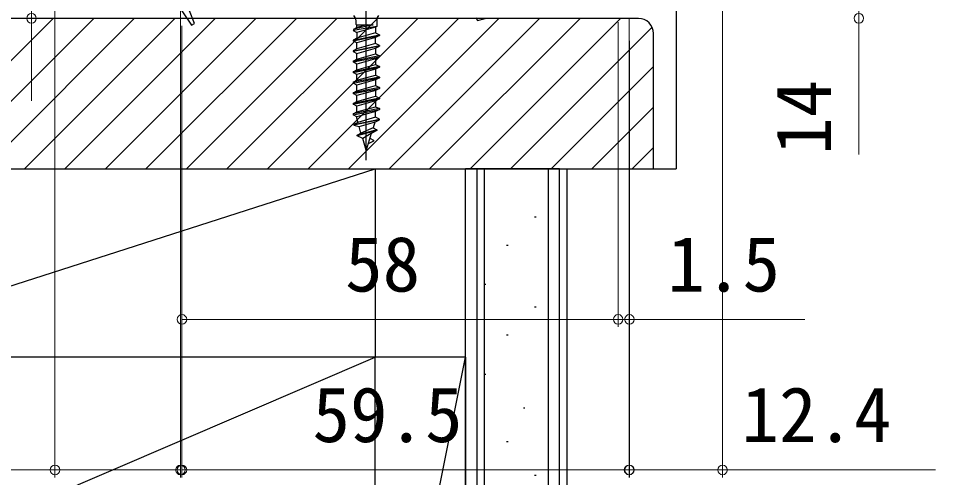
# Model space of a CAD drawing. Units: millimetres, scale not verified. Extents: x -525 to 525, y -783 to 779.
# Drawn here: x -357.5 to -235.5, y 112.4 to 173.5 of the extents above; entities that cross this region are included whole.
import ezdxf
from ezdxf.enums import TextEntityAlignment as Align

# ---------------------------------------------------------------- set-up
doc = ezdxf.new("R2010")
doc.units = ezdxf.units.MM
doc.header["$LTSCALE"] = 4
for name, color, linetype in [('0-2_YKK_11', 7, 'Continuous'), ('0-5_YKK_13', 4, 'Continuous'), ('0-9_YSS_K', 3, 'Continuous'), ('0-A_YSS_KE', 3, 'Continuous')]:
    doc.layers.add(name, color=color, linetype=linetype)
doc.layers.add('0-7_YKK_D', color=6, linetype='Continuous', lineweight=18)
doc.styles.add('ＭＳ ゴシック', font='')
doc.styles.get('ＭＳ ゴシック').set_extended_font_data('MS Gothic')

msp = doc.modelspace()

# ---------------------------------------------------------------- linework, layer by layer
at = {"layer": '0-2_YKK_11'}
for points in [[(-335.7, 174.467), (-334.446, 172.559), (-334.01, 172.79), (-334.7, 174.467)], [(-296.628, 173.597), (-296.418, 173.165), (-295.4, 173.467)]]:
    msp.add_lwpolyline(points, dxfattribs=at)
at = {"layer": '0-5_YKK_13'}
for p, q in [((-311.2, 154.62), (-311.2, 177.754)), ((-309.8, 172.384), (-312.914, 171.848)), ((-311.078, 172.617), (-312.44, 172.232)), ((-309.96, 172.301), (-312.44, 171.601)), ((-309.96, 171.532), (-312.44, 170.832)), ((-312.95, 170.567), (-312.95, 170.467)), ((-312.44, 169.432), (-312.44, 170.201)), ((-312.95, 169.167), (-312.95, 169.067)), ((-312.44, 168.032), (-312.44, 168.801)), ((-312.95, 167.767), (-312.95, 167.667)), ((-312.44, 166.632), (-312.44, 167.401)), ((-312.95, 166.367), (-312.95, 166.267)), ((-312.44, 165.232), (-312.44, 166.001)), ((-312.95, 164.967), (-312.95, 164.867)), ((-312.95, 163.567), (-312.95, 163.467)), ((-312.44, 163.832), (-312.44, 164.601)), ((-312.44, 162.432), (-312.44, 163.201)), ((-312.95, 162.167), (-312.95, 162.067)), ((-312.44, 161.032), (-312.44, 161.801)), ((-312.95, 160.767), (-312.95, 160.667)), ((-312.831, 159.367), (-309.45, 160.067)), ((-309.45, 159.967), (-312.831, 159.267)), ((-312.44, 160.142), (-312.44, 160.401)), ((-309.96, 160.332), (-312.321, 159.632)), ((-309.784, 158.667), (-312.403, 157.967)), ((-309.784, 158.567), (-312.403, 157.867)), ((-310.294, 158.932), (-311.893, 158.232)), ((-310.523, 158.182), (-311.663, 157.482))]:
    msp.add_line(p, q, dxfattribs=at)
for points in [[(-309.8, 173.285), (-309.8, 172.384), (-309.96, 172.301), (-309.96, 171.532), (-309.45, 171.267), (-309.45, 171.167), (-309.96, 170.901), (-312.44, 170.201), (-312.95, 170.467), (-309.45, 171.167)], [(-312.6, 173.285), (-312.6, 172.709), (-312.44, 172.617), (-310.26, 172.617), (-312.846, 172.021), (-312.44, 172.232), (-312.44, 172.617)], [(-312.846, 172.021), (-312.914, 171.848), (-312.44, 171.601), (-312.44, 170.832), (-312.95, 170.567), (-309.45, 171.267)], [(-309.45, 169.867), (-309.96, 170.132), (-309.96, 170.901)], [(-309.96, 170.132), (-312.44, 169.432), (-312.95, 169.167), (-309.45, 169.867), (-309.45, 169.767), (-312.95, 169.067), (-312.44, 168.801), (-309.96, 169.501), (-309.45, 169.767)], [(-309.96, 169.501), (-309.96, 168.732), (-309.45, 168.467), (-309.45, 168.367), (-309.96, 168.101), (-312.44, 167.401), (-312.95, 167.667), (-309.45, 168.367)], [(-309.45, 168.467), (-312.95, 167.767), (-312.44, 168.032), (-309.96, 168.732)], [(-309.96, 168.101), (-309.96, 167.332), (-309.45, 167.067), (-309.45, 166.967), (-309.96, 166.701), (-312.44, 166.001), (-312.95, 166.267), (-309.45, 166.967)], [(-309.45, 167.067), (-312.95, 166.367), (-312.44, 166.632), (-309.96, 167.332)], [(-309.96, 166.701), (-309.96, 165.932), (-309.45, 165.667), (-309.45, 165.567), (-309.96, 165.301), (-312.44, 164.601), (-312.95, 164.867), (-309.45, 165.567)], [(-309.45, 165.667), (-312.95, 164.967), (-312.44, 165.232), (-309.96, 165.932)], [(-309.96, 165.301), (-309.96, 164.532), (-309.45, 164.267), (-309.45, 164.167), (-309.96, 163.901), (-312.44, 163.201), (-312.95, 163.467), (-309.45, 164.167)], [(-309.45, 164.267), (-312.95, 163.567), (-312.44, 163.832), (-309.96, 164.532)], [(-309.96, 163.901), (-309.96, 163.132), (-309.45, 162.867), (-309.45, 162.767), (-309.96, 162.501), (-312.44, 161.801), (-312.95, 162.067), (-309.45, 162.767)], [(-309.45, 162.867), (-312.95, 162.167), (-312.44, 162.432), (-309.96, 163.132)], [(-309.96, 162.501), (-309.96, 161.732), (-309.45, 161.467), (-309.45, 161.367), (-309.96, 161.101), (-312.44, 160.401), (-312.95, 160.667), (-309.45, 161.367)], [(-309.45, 161.467), (-312.95, 160.767), (-312.44, 161.032), (-309.96, 161.732)], [(-310.068, 159.671), (-310.294, 158.932), (-309.784, 158.667), (-309.784, 158.567), (-310.523, 158.182), (-311.2, 155.967), (-311.663, 157.482), (-312.403, 157.867), (-312.403, 157.967), (-311.893, 158.232), (-312.153, 159.082), (-309.96, 159.701), (-309.45, 159.967), (-309.45, 160.067), (-309.96, 160.332), (-309.96, 161.101)], [(-312.405, 159.908), (-312.321, 159.632), (-312.831, 159.367), (-312.831, 159.267), (-312.153, 159.082)], [(-310.722, 157.532), (-310.212, 157.267), (-310.212, 157.167), (-310.951, 156.782)]]:
    msp.add_lwpolyline(points, dxfattribs=at)
for centre, start, end in [((-313.4, 173.285), 0, 44.99999), ((-309, 173.285), 134.99999, 179.99998), ((-311.64, 160.142), 179.99998, 196.99998)]:
    msp.add_arc(centre, 0.8, start, end, dxfattribs=at)
at = {"layer": '0-7_YKK_D'}
for p, q in [((-352.581, 238.471), (-352.581, 112.471)), ((-263.818, 238.469), (-263.818, 112.471)), ((-335.9, 180.467), (-335.9, 112.471)), ((-276.249, 173.405), (-276.249, 112.471)), ((-335.7, 172.462), (-335.7, 132.471)), ((-277.7, 172.969), (-277.7, 132.471)), ((-277.7, 170.467), (-277.7, 132.471)), ((-276.2, 170.467), (-276.2, 132.471)), ((-335.7, 144.225), (-335.7, 112.471)), ((-277.7, 133.471), (-335.7, 133.471)), ((-277.7, 133.471), (-280.25, 133.471)), ((-277.7, 133.471), (-276.2, 133.471)), ((-276.2, 133.471), (-252.873, 133.471)), ((-276.2, 132.471), (-276.2, 112.471)), ((-335.7, 113.471), (-276.2, 113.471))]:
    msp.add_line(p, q, dxfattribs=at)
for points in [[(-245.7, 187.467), (-245.7, 173.471), (-245.7, 155.364)], [(-355.7, 180.467), (-355.7, 173.467), (-355.7, 162.519)], [(-335.9, 113.471), (-352.581, 113.471), (-380.46, 113.471)], [(-276.249, 113.471), (-263.818, 113.471), (-235.484, 113.471)]]:
    msp.add_lwpolyline(points, dxfattribs=at)
for centre in [(-355.7, 173.467), (-245.7, 173.471), (-335.7, 133.471), (-277.7, 133.471), (-277.7, 133.471), (-276.2, 133.471), (-352.581, 113.471), (-335.9, 113.471), (-335.7, 113.471), (-276.249, 113.471), (-276.2, 113.471), (-263.818, 113.471)]:
    msp.add_circle(centre, 0.637, dxfattribs=at)
at = {"layer": '0-9_YSS_K'}
for p, q in [((-270, 233.162), (-270, 153.462)), ((-372.816, 153.462), (-352.816, 173.462)), ((-367.428, 153.462), (-347.428, 173.462)), ((-362.04, 153.462), (-342.04, 173.462)), ((-356.652, 153.462), (-336.652, 173.462)), ((-351.264, 153.462), (-331.264, 173.462)), ((-345.875, 153.462), (-325.875, 173.462)), ((-340.487, 153.462), (-320.487, 173.462)), ((-335.099, 153.462), (-315.099, 173.462)), ((-329.711, 153.462), (-309.711, 173.462)), ((-324.323, 153.462), (-304.323, 173.462)), ((-318.935, 153.462), (-298.935, 173.462)), ((-313.547, 153.462), (-293.547, 173.462)), ((-308.158, 153.462), (-288.158, 173.462)), ((-302.77, 153.462), (-282.77, 173.462)), ((-297.382, 153.462), (-277.382, 173.462)), ((-291.994, 153.462), (-273.175, 172.281)), ((-286.606, 153.462), (-273, 167.068)), ((-281.218, 153.462), (-273, 161.68)), ((-275.829, 153.462), (-273, 156.291)), ((-388, 128.462), (-310, 153.462)), ((-296.5, 153.462), (-296.5, 43.315)), ((-287, 153.462), (-287, 43.337)), ((-284.5, 43.343), (-284.5, 153.462)), ((-273, 153.462), (-270, 153.462)), ((-288.801, 147.084), (-288.601, 147.084)), ((-292.531, 143.354), (-292.331, 143.354)), ((-295.515, 138.132), (-295.315, 138.132)), ((-288.801, 135.148), (-288.601, 135.148)), ((-292.531, 131.418), (-292.331, 131.418)), ((-415, 83.462), (-310, 128.462)), ((-310, 68.462), (-310, 128.462)), ((-298, 128.462), (-310, 128.462)), ((-310, 68.462), (-298, 128.462)), ((-298, 128.462), (-298, 68.462)), ((-295.515, 126.196), (-295.315, 126.196)), ((-290.293, 121.72), (-290.093, 121.72)), ((-292.531, 117.244), (-292.331, 117.244)), ((-288.801, 112.768), (-288.601, 112.768))]:
    msp.add_line(p, q, dxfattribs=at)
msp.add_lwpolyline([(-310, 153.462), (-310, 128.462), (-388, 128.462), (-388, 153.462)], close=True, dxfattribs=at)
at = {"layer": '0-A_YSS_KE'}
for p, q in [((-298, 43.312), (-298, 153.462)), ((-285.5, 153.462), (-298, 153.462)), ((-295.5, 153.462), (-295.5, 43.318)), ((-285.5, 43.34), (-285.5, 153.462))]:
    msp.add_line(p, q, dxfattribs=at)
for points in [[(-275, 173.462), (-373, 173.462), (-373, 170.462), (-385, 170.462), (-387, 168.462), (-387, 153.462)], [(-387, 153.462), (-273, 153.462), (-273, 171.462)]]:
    msp.add_lwpolyline(points, dxfattribs=at)
msp.add_lwpolyline([(-310, 83.462), (-310, 128.462), (-415, 128.462), (-415, 83.462)], close=True, dxfattribs=at)
msp.add_arc((-275, 171.462), 2, 0.00001, 89.99999, dxfattribs=at)

# ---------------------------------------------------------------- texts
at = {"layer": '0-7_YKK_D', "style": 'ＭＳ ゴシック'}
msp.add_text('14', height=7.331, rotation=90, dxfattribs=at).set_placement((-247.2, 155.33), align=Align.BOTTOM_LEFT)
for s, p in [('58', (-314.001, 134.971)), ('1.5', (-271.134, 134.971)), ('59.5', (-318.337, 114.971)), ('12.4', (-261.302, 114.971))]:
    msp.add_text(s, height=7.331, dxfattribs=at).set_placement(p, align=Align.BOTTOM_LEFT)

doc.saveas('drawing.dxf')
